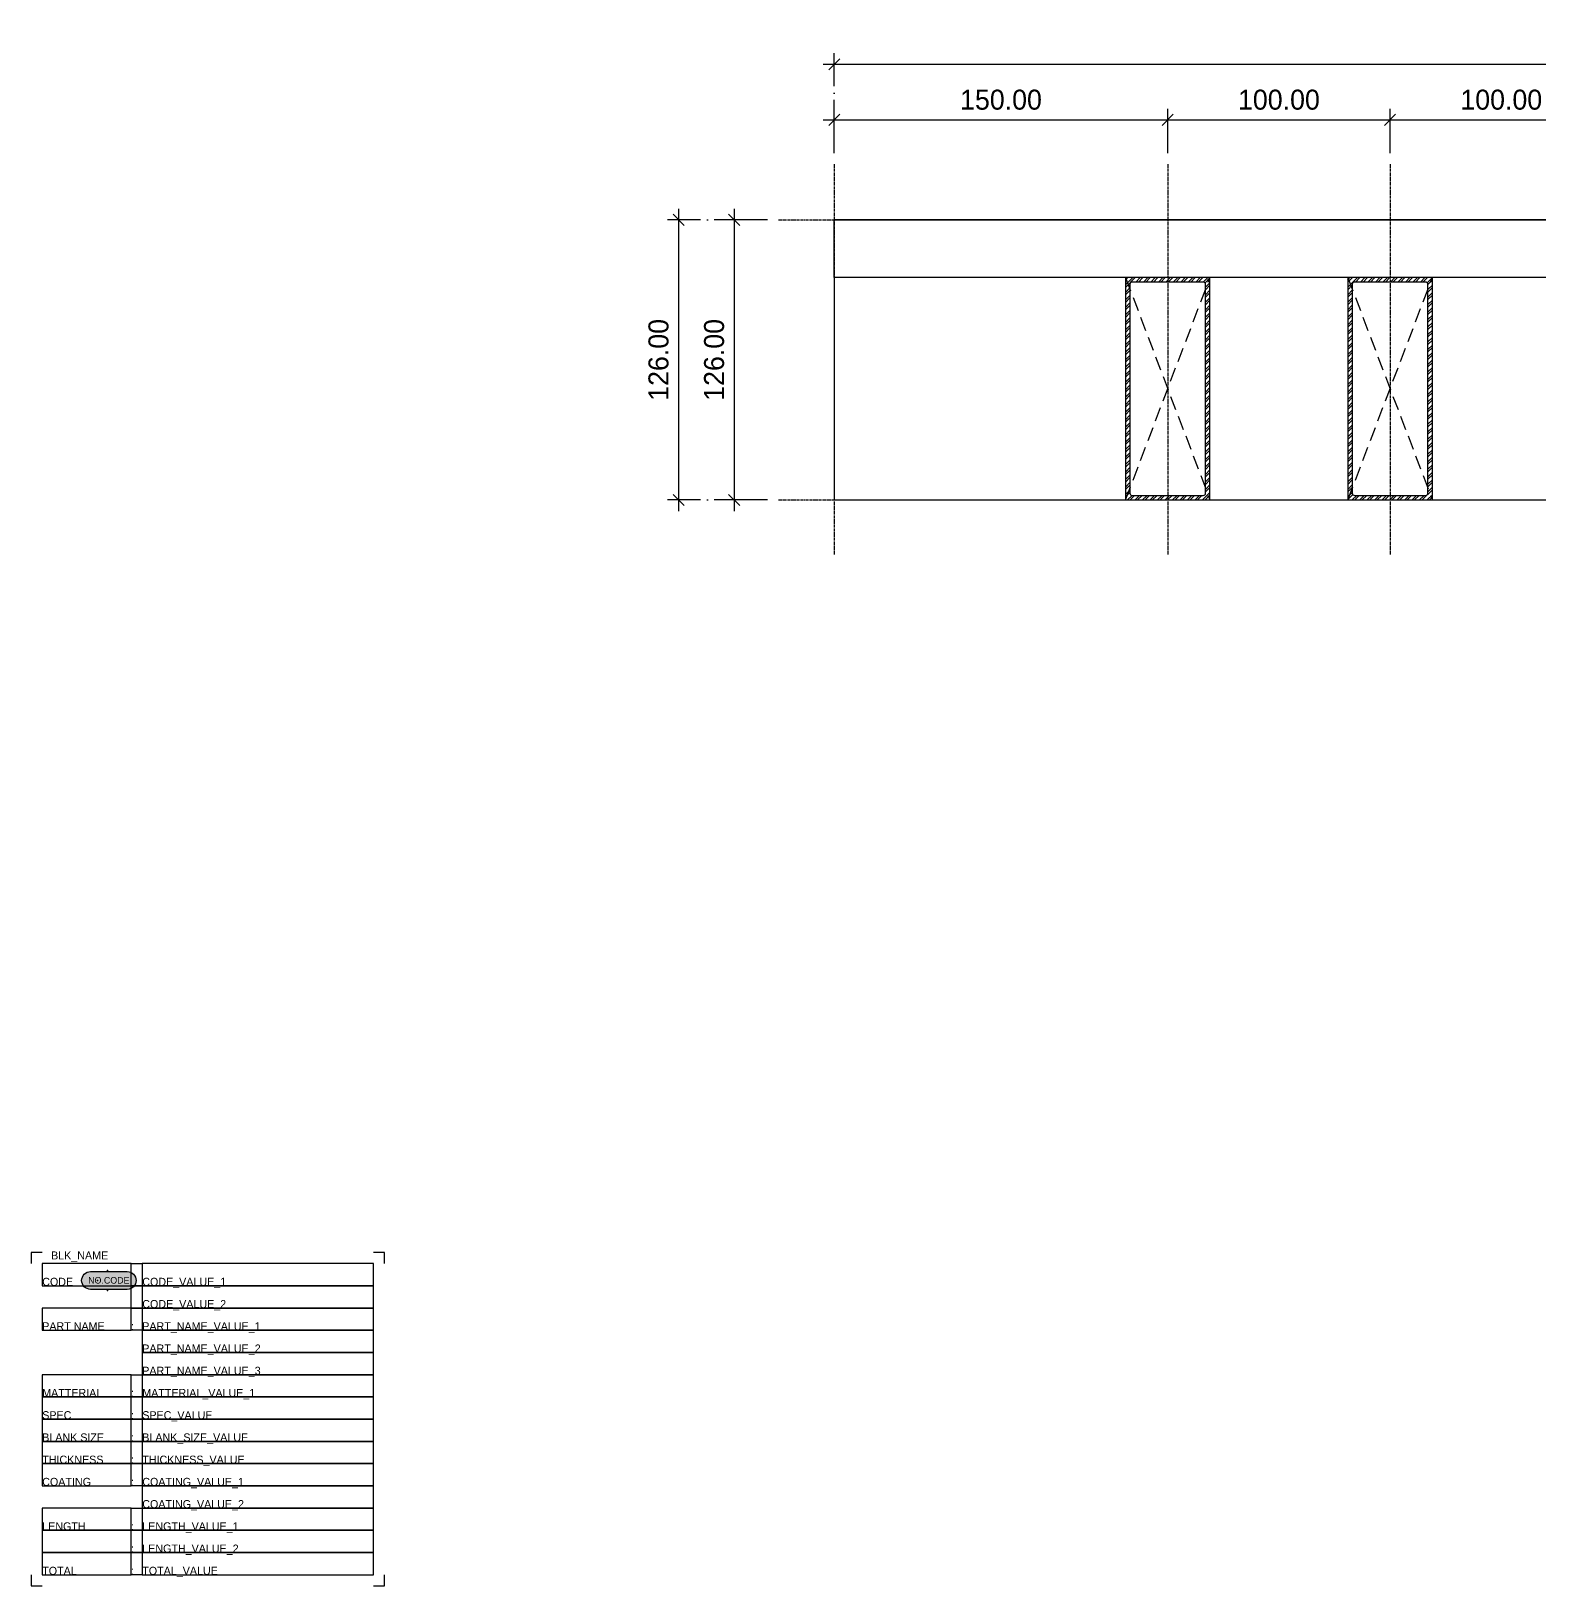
# Model space of a CAD drawing. Header units: millimetres. Extents: x -244126 to 368105, y -173968 to 259060.
# Drawn here: x 6794 to 7473, y 18162 to 18862 of the extents above; entities that cross this region are included whole.
import ezdxf
from ezdxf.enums import TextEntityAlignment as Align

# ---------------------------------------------------------------- set-up
doc = ezdxf.new("R2010")
doc.units = ezdxf.units.MM
doc.header["$MEASUREMENT"] = 0
for name, pattern in [('ACAD_ISO04W100', [30, 24, -3, 0, -3]), ('BORDER2', [22.225, 6.35, -3.175, 6.35, -3.175, 0, -3.175]), ('CENTER', [2, 1.25, -0.25, 0.25, -0.25]), ('HIDDEN', [9.525, 6.35, -3.175])]:
    doc.linetypes.add(name, pattern=pattern)
for name, color, linetype in [('000 - D I M', 6, 'Continuous'), ('000 - GRID', 8, 'CENTER'), ('000 - H A T C H', 8, 'Continuous'), ('000 - H I D D E N', 7, 'Continuous'), ('000 - SYMBOL CON', 1, 'Continuous'), ('000 - T E X T', 4, 'Continuous'), ('000 - WIPEOUT', 250, 'Continuous'), ('001 - ASCESSORIES', 1, 'Continuous'), ('002 - STRUCTURAL STEEL', 4, 'Continuous'), ('A04_TUBE SERIES', 7, 'Continuous')]:
    doc.layers.add(name, color=color, linetype=linetype)
doc.styles.add('CORDIA', font='cordia.shx')
doc.styles.add('MtXpl_BrowalliaUPC', font='BrowalliaUPC.ttf')
doc.styles.add('TA', font='Cordia New.ttf', dxfattribs={"height": 4.5})
doc.dimstyles.new('DIM E-E', dxfattribs={"dimscale": 2, "dimtxt": 0.18, "dimasz": 0.1, "dimexe": 0.1, "dimexo": 0.1, "dimgap": 0.09, "dimtad": 1, "dimtoh": 1, "dimzin": 0, "dimdsep": 46, "dimtxsty": 'CORDIA', "dimblk": 'OBLIQUE', "dimcen": 0.1, "dimdle": 0.1, "dimclrd": 40, "dimclre": 140, "dimclrt": 3, "dimadec": 0, "dimazin": 0, "dimtfac": 1, "dimtix": 1, "dimtmove": 2, "dimatfit": 3, "dimfxl": 1, "dimtolj": 1, "dimtzin": 0, "dimarcsym": 0})
pattern_1 = [(45, (7e-15, 87.5), (-1.6838, 1.6838), []), (45, (1.1225, 87.5), (-1.6838, 1.6838), [])]

# ---------------------------------------------------------------- blocks, each defined once
blk = doc.blocks.new('*U751')
at = {"color": 3}
blk.add_point((0, -126), dxfattribs=at)
at = {"layer": '000 - GRID', "color": 0, "linetype": 'ByBlock'}
blk.add_line((0, 25), (0, -151), dxfattribs=at)
at = {"layer": '000 - GRID', "color": 0}
blk.add_point((0, 0), dxfattribs=at)
at = {"style": 'TA', "flags": 1}
blk.add_attdef('LOCATION', (6, 6), '', height=4.5, dxfattribs=at)
blk = doc.blocks.new('*U577')
at = {"color": 3}
blk.add_point((0, -500), dxfattribs=at)
at = {"layer": '000 - GRID', "color": 0, "linetype": 'ByBlock'}
blk.add_line((0, 25), (0, -525), dxfattribs=at)
at = {"layer": '000 - GRID', "color": 0}
blk.add_point((0, 0), dxfattribs=at)
at = {"style": 'TA', "flags": 1}
blk.add_attdef('LOCATION', (6, 6), '', height=4.5, dxfattribs=at)
blk = doc.blocks.new('*U760')
at = {"color": 0}
blk.add_wipeout([(-250, 13), (250, 13), (250, -13), (-250, -13)], dxfattribs=at).dxf.layer = '000 - WIPEOUT'
at = {"layer": '002 - STRUCTURAL STEEL', "color": 0, "linetype": 'ByBlock'}
blk.add_lwpolyline([(-250, 13), (250, 13), (250, -13), (-250, -13)], close=True, dxfattribs=at)
blk = doc.blocks.new('*U764')
at = {"color": 250}
blk.add_wipeout([(19, 0), (19, 100), (-19, 100), (-19, 0)], dxfattribs=at).dxf.layer = '000 - WIPEOUT'
at = {"layer": '000 - H I D D E N', "color": 8, "linetype": 'HIDDEN'}
for p, q in [((19, 0), (-19, 100)), ((19, 100), (-19, 0))]:
    blk.add_line(p, q, dxfattribs=at)
at = {"layer": '002 - STRUCTURAL STEEL', "color": 0}
blk.add_lwpolyline([(19, 0), (19, 100), (-19, 100), (-19, 0)], close=True, dxfattribs=at)
blk.add_lwpolyline([(17, 3), (17, 97, 0.414214), (16, 98), (-16, 98, 0.414214), (-17, 97), (-17, 3, 0.414214), (-16, 2), (16, 2, 0.414214)], format="xyb", close=True, dxfattribs=at)
at = {"layer": 'Defpoints', "color": 250}
blk.add_lwpolyline([(19, 0), (19, 100), (-19, 100), (-19, 0)], close=True, dxfattribs=at)
at = {"color": 250}
blk.add_wipeout([(19, 0), (19, 100), (-19, 100), (-19, 0)], dxfattribs=at).dxf.layer = '000 - WIPEOUT'
at = {"layer": '000 - H A T C H'}
h = blk.add_hatch(dxfattribs=at)
h.set_pattern_fill('ANSI32', color=256, scale=0.25)
h.set_pattern_definition(pattern_1)
h.paths.add_polyline_path([(19, 0), (19, 100), (-19, 100), (-19, 0)])
edge = h.paths.add_edge_path(flags=16)
edge.add_line((17, 3), (17, 97))
edge.add_arc((16, 97), 1, 0, 90)
edge.add_line((16, 98), (-16, 98))
edge.add_arc((-16, 97), 1, 90, 180)
edge.add_line((-17, 97), (-17, 3))
edge.add_arc((-16, 3), 1, 180, 270)
edge.add_line((-16, 2), (16, 2))
edge.add_arc((16, 3), 1, 270, 360)
at = {"layer": '000 - H I D D E N', "color": 8, "linetype": 'HIDDEN'}
for p, q in [((19, 0), (-19, 100)), ((19, 100), (-19, 0))]:
    blk.add_line(p, q, dxfattribs=at)
at = {"layer": '002 - STRUCTURAL STEEL', "color": 0}
blk.add_lwpolyline([(19, 0), (19, 100), (-19, 100), (-19, 0)], close=True, dxfattribs=at)
blk.add_lwpolyline([(17, 3), (17, 97, 0.414214), (16, 98), (-16, 98, 0.414214), (-17, 97), (-17, 3, 0.414214), (-16, 2), (16, 2, 0.414214)], format="xyb", close=True, dxfattribs=at)
at = {"layer": 'Defpoints', "color": 250}
blk.add_lwpolyline([(19, 0), (19, 100), (-19, 100), (-19, 0)], close=True, dxfattribs=at)
blk = doc.blocks.new('*U765')
at = {"color": 250}
blk.add_wipeout([(19, 0), (19, 100), (-19, 100), (-19, 0)], dxfattribs=at).dxf.layer = '000 - WIPEOUT'
at = {"layer": '000 - H I D D E N', "color": 8, "linetype": 'HIDDEN'}
for p, q in [((19, 0), (-19, 100)), ((19, 100), (-19, 0))]:
    blk.add_line(p, q, dxfattribs=at)
at = {"layer": '002 - STRUCTURAL STEEL', "color": 0}
blk.add_lwpolyline([(19, 0), (19, 100), (-19, 100), (-19, 0)], close=True, dxfattribs=at)
blk.add_lwpolyline([(17, 3), (17, 97, 0.414214), (16, 98), (-16, 98, 0.414214), (-17, 97), (-17, 3, 0.414214), (-16, 2), (16, 2, 0.414214)], format="xyb", close=True, dxfattribs=at)
at = {"layer": 'Defpoints', "color": 250}
blk.add_lwpolyline([(19, 0), (19, 100), (-19, 100), (-19, 0)], close=True, dxfattribs=at)
at = {"color": 250}
blk.add_wipeout([(19, 0), (19, 100), (-19, 100), (-19, 0)], dxfattribs=at).dxf.layer = '000 - WIPEOUT'
at = {"layer": '000 - H A T C H'}
h = blk.add_hatch(dxfattribs=at)
h.set_pattern_fill('ANSI32', color=256, scale=0.25)
h.set_pattern_definition(pattern_1)
h.paths.add_polyline_path([(19, 0), (19, 100), (-19, 100), (-19, 0)])
edge = h.paths.add_edge_path(flags=16)
edge.add_line((17, 3), (17, 97))
edge.add_arc((16, 97), 1, 0, 90)
edge.add_line((16, 98), (-16, 98))
edge.add_arc((-16, 97), 1, 90, 180)
edge.add_line((-17, 97), (-17, 3))
edge.add_arc((-16, 3), 1, 180, 270)
edge.add_line((-16, 2), (16, 2))
edge.add_arc((16, 3), 1, 270, 360)
at = {"layer": '000 - H I D D E N', "color": 8, "linetype": 'HIDDEN'}
for p, q in [((19, 0), (-19, 100)), ((19, 100), (-19, 0))]:
    blk.add_line(p, q, dxfattribs=at)
at = {"layer": '002 - STRUCTURAL STEEL', "color": 0}
blk.add_lwpolyline([(19, 0), (19, 100), (-19, 100), (-19, 0)], close=True, dxfattribs=at)
blk.add_lwpolyline([(17, 3), (17, 97, 0.414214), (16, 98), (-16, 98, 0.414214), (-17, 97), (-17, 3, 0.414214), (-16, 2), (16, 2, 0.414214)], format="xyb", close=True, dxfattribs=at)
at = {"layer": 'Defpoints', "color": 250}
blk.add_lwpolyline([(19, 0), (19, 100), (-19, 100), (-19, 0)], close=True, dxfattribs=at)
blk = doc.blocks.new('_Oblique')
at = {"color": 0, "linetype": 'ByBlock', "lineweight": -2}
blk.add_line((-0.5, -0.5), (0.5, 0.5), dxfattribs=at)
blk = doc.blocks.new('*D2269')
at = {"layer": '000 - D I M', "color": 140, "linetype": 'ACAD_ISO04W100', "lineweight": -2, "transparency": 16777216}
for p, q in [((7155.3, 18806.72), (7155.3, 18826.72)), ((7305.3, 18806.72), (7305.3, 18826.72))]:
    blk.add_line(p, q, dxfattribs=at)
at = {"layer": '000 - D I M', "color": 40, "lineweight": -2, "transparency": 16777216}
blk.add_line((7150.3, 18821.72), (7310.3, 18821.72), dxfattribs=at)
at = {"layer": 'Defpoints', "color": 0, "transparency": 16777216}
for p in [(7305.3, 18821.72), (7155.3, 18801.72), (7305.3, 18801.72)]:
    blk.add_point(p, dxfattribs=at)
at = {"layer": '000 - D I M', "color": 40, "lineweight": -2, "transparency": 16777216, "xscale": 5, "yscale": 5, "zscale": 5, "rotation": 180}
blk.add_blockref('_Oblique', (7155.3, 18821.72), dxfattribs=at)
at = {"layer": '000 - D I M', "color": 40, "lineweight": -2, "transparency": 16777216, "xscale": 5, "yscale": 5, "zscale": 5}
blk.add_blockref('_Oblique', (7305.3, 18821.72), dxfattribs=at)
at = {"layer": '000 - D I M', "color": 3, "transparency": 16777216, "insert": (7230.3, 18830.72), "char_height": 9, "attachment_point": 5, "style": 'CORDIA'}
blk.add_mtext('\\A1;150.00', dxfattribs=at)
blk = doc.blocks.new('*D2270')
at = {"layer": '000 - D I M', "color": 140, "linetype": 'ACAD_ISO04W100', "lineweight": -2, "transparency": 16777216}
for p, q in [((7305.3, 18806.72), (7305.3, 18826.72)), ((7405.3, 18806.72), (7405.3, 18826.72))]:
    blk.add_line(p, q, dxfattribs=at)
at = {"layer": '000 - D I M', "color": 40, "lineweight": -2, "transparency": 16777216}
blk.add_line((7300.3, 18821.72), (7410.3, 18821.72), dxfattribs=at)
at = {"layer": 'Defpoints', "color": 0, "transparency": 16777216}
for p in [(7405.3, 18821.72), (7305.3, 18801.72), (7405.3, 18801.72)]:
    blk.add_point(p, dxfattribs=at)
at = {"layer": '000 - D I M', "color": 40, "lineweight": -2, "transparency": 16777216, "xscale": 5, "yscale": 5, "zscale": 5, "rotation": 180}
blk.add_blockref('_Oblique', (7305.3, 18821.72), dxfattribs=at)
at = {"layer": '000 - D I M', "color": 40, "lineweight": -2, "transparency": 16777216, "xscale": 5, "yscale": 5, "zscale": 5}
blk.add_blockref('_Oblique', (7405.3, 18821.72), dxfattribs=at)
at = {"layer": '000 - D I M', "color": 3, "transparency": 16777216, "insert": (7355.3, 18830.72), "char_height": 9, "attachment_point": 5, "style": 'CORDIA'}
blk.add_mtext('\\A1;100.00', dxfattribs=at)
blk = doc.blocks.new('*D2271')
at = {"layer": '000 - D I M', "color": 140, "linetype": 'ACAD_ISO04W100', "lineweight": -2, "transparency": 16777216}
for p, q in [((7405.3, 18806.72), (7405.3, 18826.72)), ((7505.3, 18806.72), (7505.3, 18826.72))]:
    blk.add_line(p, q, dxfattribs=at)
at = {"layer": '000 - D I M', "color": 40, "lineweight": -2, "transparency": 16777216}
blk.add_line((7400.3, 18821.72), (7510.3, 18821.72), dxfattribs=at)
at = {"layer": 'Defpoints', "color": 0, "transparency": 16777216}
for p in [(7505.3, 18821.72), (7405.3, 18801.72), (7505.3, 18801.72)]:
    blk.add_point(p, dxfattribs=at)
at = {"layer": '000 - D I M', "color": 40, "lineweight": -2, "transparency": 16777216, "xscale": 5, "yscale": 5, "zscale": 5, "rotation": 180}
blk.add_blockref('_Oblique', (7405.3, 18821.72), dxfattribs=at)
at = {"layer": '000 - D I M', "color": 40, "lineweight": -2, "transparency": 16777216, "xscale": 5, "yscale": 5, "zscale": 5}
blk.add_blockref('_Oblique', (7505.3, 18821.72), dxfattribs=at)
at = {"layer": '000 - D I M', "color": 3, "transparency": 16777216, "insert": (7455.3, 18830.72), "char_height": 9, "attachment_point": 5, "style": 'CORDIA'}
blk.add_mtext('\\A1;100.00', dxfattribs=at)
blk = doc.blocks.new('*D2273')
at = {"layer": '000 - D I M', "color": 40, "lineweight": -2, "transparency": 16777216}
blk.add_line((7110.3, 18781.72), (7110.3, 18645.72), dxfattribs=at)
at = {"layer": '000 - D I M', "color": 140, "linetype": 'ACAD_ISO04W100', "lineweight": -2, "transparency": 16777216}
for p, q in [((7125.3, 18776.72), (7105.3, 18776.72)), ((7125.3, 18650.72), (7105.3, 18650.72))]:
    blk.add_line(p, q, dxfattribs=at)
at = {"layer": 'Defpoints', "color": 0, "transparency": 16777216}
for p in [(7130.3, 18776.72), (7110.3, 18650.72), (7130.3, 18650.72)]:
    blk.add_point(p, dxfattribs=at)
at = {"layer": '000 - D I M', "color": 40, "lineweight": -2, "transparency": 16777216, "xscale": 5, "yscale": 5, "zscale": 5}
for p, rotation in [((7110.3, 18776.72), 90), ((7110.3, 18650.72), 270)]:
    blk.add_blockref('_Oblique', p, dxfattribs=dict(at, rotation=rotation))
at = {"layer": '000 - D I M', "color": 3, "transparency": 16777216, "insert": (7101.3, 18713.72), "char_height": 9, "attachment_point": 5, "rotation": 90, "style": 'CORDIA'}
blk.add_mtext('\\A1;126.00', dxfattribs=at)
blk = doc.blocks.new('*D2274')
at = {"layer": '000 - D I M', "color": 140, "linetype": 'ACAD_ISO04W100', "lineweight": -2, "transparency": 16777216}
for p, q in [((7155.3, 18806.72), (7155.3, 18851.72)), ((7655.3, 18806.72), (7655.3, 18851.72))]:
    blk.add_line(p, q, dxfattribs=at)
at = {"layer": '000 - D I M', "color": 40, "lineweight": -2, "transparency": 16777216}
blk.add_line((7150.3, 18846.72), (7660.3, 18846.72), dxfattribs=at)
at = {"layer": 'Defpoints', "color": 0, "transparency": 16777216}
for p in [(7655.3, 18846.72), (7155.3, 18801.72), (7655.3, 18801.72)]:
    blk.add_point(p, dxfattribs=at)
at = {"layer": '000 - D I M', "color": 40, "lineweight": -2, "transparency": 16777216, "xscale": 5, "yscale": 5, "zscale": 5, "rotation": 180}
blk.add_blockref('_Oblique', (7155.3, 18846.72), dxfattribs=at)
at = {"layer": '000 - D I M', "color": 40, "lineweight": -2, "transparency": 16777216, "xscale": 5, "yscale": 5, "zscale": 5}
blk.add_blockref('_Oblique', (7655.3, 18846.72), dxfattribs=at)
at = {"layer": '000 - D I M', "color": 3, "transparency": 16777216, "insert": (7505.3, 18855.72), "char_height": 9, "attachment_point": 5, "style": 'CORDIA'}
blk.add_mtext('\\A1;500.00', dxfattribs=at)
blk = doc.blocks.new('*D2275')
at = {"layer": '000 - D I M', "color": 40, "lineweight": -2, "transparency": 16777216}
blk.add_line((7085.3, 18781.72), (7085.3, 18645.72), dxfattribs=at)
at = {"layer": '000 - D I M', "color": 140, "linetype": 'ACAD_ISO04W100', "lineweight": -2, "transparency": 16777216}
for p, q in [((7125.3, 18776.72), (7080.3, 18776.72)), ((7125.3, 18650.72), (7080.3, 18650.72))]:
    blk.add_line(p, q, dxfattribs=at)
at = {"layer": 'Defpoints', "color": 0, "transparency": 16777216}
for p in [(7130.3, 18776.72), (7085.3, 18650.72), (7130.3, 18650.72)]:
    blk.add_point(p, dxfattribs=at)
at = {"layer": '000 - D I M', "color": 40, "lineweight": -2, "transparency": 16777216, "xscale": 5, "yscale": 5, "zscale": 5}
for p, rotation in [((7085.3, 18776.72), 90), ((7085.3, 18650.72), 270)]:
    blk.add_blockref('_Oblique', p, dxfattribs=dict(at, rotation=rotation))
at = {"layer": '000 - D I M', "color": 3, "transparency": 16777216, "insert": (7076.3, 18713.72), "char_height": 9, "attachment_point": 5, "rotation": 90, "style": 'CORDIA'}
blk.add_mtext('\\A1;126.00', dxfattribs=at)
blk = doc.blocks.new('A$C829836ee')
for p in [(0, 3), (0, -3)]:
    blk.add_point(p)

msp = doc.modelspace()

# ---------------------------------------------------------------- hatches: boundary and pattern name
at = {"layer": '000 - H A T C H'}
h = msp.add_hatch(color=250, dxfattribs=at)
h.dxf.hatch_style = 1
edge = h.paths.add_edge_path()
edge.add_arc((6820.8256, 18299.58726), 3.99999, 90, 270, ccw=False)
edge.add_line((6820.8256, 18303.58726), (6837.33492, 18303.58726))
edge.add_arc((6837.33492, 18299.58726), 3.99999, -90, 90, ccw=False)
edge.add_line((6837.33492, 18295.58727), (6820.8256, 18295.58727))

# ---------------------------------------------------------------- linework, layer by layer
at = {"layer": '000 - SYMBOL CON', "color": 2}
msp.add_lwpolyline([(6820.8256, 18295.58727, -1), (6820.8256, 18303.58726), (6837.33492, 18303.58726, -1), (6837.33492, 18295.58727)], format="xyb", close=True, dxfattribs=at)
at = {"layer": 'A04_TUBE SERIES', "color": 3}
msp.add_lwpolyline([(7155.30317, 18650.72248), (7655.30317, 18650.72248), (7655.30317, 18776.72248), (7155.30317, 18776.72248)], close=True, dxfattribs=at)
msp.add_point((6823.9146, 18299.58726), dxfattribs=at)
at = {"layer": 'Defpoints', "color": 250}
for points in [[(6799.08771, 18312.18343), (6794.08771, 18312.18343), (6794.08771, 18307.18343)], [(6953.08771, 18307.18343), (6953.08771, 18312.18343), (6948.08771, 18312.18343)], [(6794.08771, 18167.18343), (6794.08771, 18162.18343), (6799.08771, 18162.18343)], [(6948.08771, 18162.18343), (6953.08771, 18162.18343), (6953.08771, 18167.18343)]]:
    msp.add_lwpolyline(points, dxfattribs=at)
for points in [[(6799.08771, 18297.18343), (6839.08771, 18297.18343), (6839.08771, 18307.18343), (6799.08771, 18307.18343)], [(6839.08771, 18307.18343), (6844.08771, 18307.18343), (6844.08771, 18297.18343), (6839.08771, 18297.18343)], [(6844.08771, 18297.18343), (6948.08771, 18297.18343), (6948.08771, 18307.18343), (6844.08771, 18307.18343)], [(6839.08771, 18297.18343), (6844.08771, 18297.18343), (6844.08771, 18287.18343), (6839.08771, 18287.18343)], [(6844.08771, 18287.18343), (6948.08771, 18287.18343), (6948.08771, 18297.18343), (6844.08771, 18297.18343)], [(6799.08771, 18277.18343), (6839.08771, 18277.18343), (6839.08771, 18287.18343), (6799.08771, 18287.18343)], [(6839.08771, 18287.18343), (6844.08771, 18287.18343), (6844.08771, 18277.18343), (6839.08771, 18277.18343)], [(6844.08771, 18277.18343), (6948.08771, 18277.18343), (6948.08771, 18287.18343), (6844.08771, 18287.18343)], [(6844.08771, 18267.18343), (6948.08771, 18267.18343), (6948.08771, 18277.18343), (6844.08771, 18277.18343)], [(6844.08771, 18257.18343), (6948.08771, 18257.18343), (6948.08771, 18267.18343), (6844.08771, 18267.18343)], [(6799.08771, 18247.18343), (6839.08771, 18247.18343), (6839.08771, 18257.18343), (6799.08771, 18257.18343)], [(6839.08771, 18257.18343), (6844.08771, 18257.18343), (6844.08771, 18247.18343), (6839.08771, 18247.18343)], [(6844.08771, 18247.18343), (6948.08771, 18247.18343), (6948.08771, 18257.18343), (6844.08771, 18257.18343)], [(6799.08771, 18237.18343), (6839.08771, 18237.18343), (6839.08771, 18247.18343), (6799.08771, 18247.18343)], [(6839.08771, 18247.18343), (6844.08771, 18247.18343), (6844.08771, 18237.18343), (6839.08771, 18237.18343)], [(6844.08771, 18237.18343), (6948.08771, 18237.18343), (6948.08771, 18247.18343), (6844.08771, 18247.18343)], [(6799.08771, 18227.18343), (6839.08771, 18227.18343), (6839.08771, 18237.18343), (6799.08771, 18237.18343)], [(6839.08771, 18237.18343), (6844.08771, 18237.18343), (6844.08771, 18227.18343), (6839.08771, 18227.18343)], [(6844.08771, 18227.18343), (6948.08771, 18227.18343), (6948.08771, 18237.18343), (6844.08771, 18237.18343)], [(6799.08771, 18217.18343), (6839.08771, 18217.18343), (6839.08771, 18227.18343), (6799.08771, 18227.18343)], [(6839.08771, 18227.18343), (6844.08771, 18227.18343), (6844.08771, 18217.18343), (6839.08771, 18217.18343)], [(6844.08771, 18217.18343), (6948.08771, 18217.18343), (6948.08771, 18227.18343), (6844.08771, 18227.18343)], [(6799.08771, 18207.18343), (6839.08771, 18207.18343), (6839.08771, 18217.18343), (6799.08771, 18217.18343)], [(6839.08771, 18217.18343), (6844.08771, 18217.18343), (6844.08771, 18207.18343), (6839.08771, 18207.18343)], [(6844.08771, 18207.18343), (6948.08771, 18207.18343), (6948.08771, 18217.18343), (6844.08771, 18217.18343)], [(6844.08771, 18197.18343), (6948.08771, 18197.18343), (6948.08771, 18207.18343), (6844.08771, 18207.18343)], [(6799.08771, 18187.18343), (6839.08771, 18187.18343), (6839.08771, 18197.18343), (6799.08771, 18197.18343)], [(6839.08771, 18197.18343), (6844.08771, 18197.18343), (6844.08771, 18187.18343), (6839.08771, 18187.18343)], [(6844.08771, 18187.18343), (6948.08771, 18187.18343), (6948.08771, 18197.18343), (6844.08771, 18197.18343)], [(6799.08771, 18177.18343), (6839.08771, 18177.18343), (6839.08771, 18187.18343), (6799.08771, 18187.18343)], [(6839.08771, 18187.18343), (6844.08771, 18187.18343), (6844.08771, 18177.18343), (6839.08771, 18177.18343)], [(6844.08771, 18177.18343), (6948.08771, 18177.18343), (6948.08771, 18187.18343), (6844.08771, 18187.18343)], [(6799.08771, 18167.18343), (6839.08771, 18167.18343), (6839.08771, 18177.18343), (6799.08771, 18177.18343)], [(6839.08771, 18177.18343), (6844.08771, 18177.18343), (6844.08771, 18167.18343), (6839.08771, 18167.18343)], [(6844.08771, 18167.18343), (6948.08771, 18167.18343), (6948.08771, 18177.18343), (6844.08771, 18177.18343)]]:
    msp.add_lwpolyline(points, close=True, dxfattribs=at)

# ---------------------------------------------------------------- block references
at = {"xscale": 1.490927318985757, "yscale": 1.490927318985757, "zscale": 1.490927318985757}
msp.add_blockref('A$C829836ee', (6828.5082, 18299.58726), dxfattribs=at)

# ---------------------------------------------------------------- texts
at = {"layer": '000 - T E X T', "linetype": 'BORDER2', "style": 'TA'}
for s, p in [('CODE', (6799.08771, 18297.18343)), ('PART NAME', (6799.08771, 18277.18343)), (':', (6839.08771, 18277.18343)), ('MATTERIAL', (6799.08771, 18247.18343)), (':', (6839.08771, 18247.18343)), ('SPEC', (6799.08771, 18237.18343)), (':', (6839.08771, 18237.18343)), ('BLANK SIZE', (6799.08771, 18227.18343)), (':', (6839.08771, 18227.18343)), ('THICKNESS', (6799.08771, 18217.18343)), (':', (6839.08771, 18217.18343)), ('COATING', (6799.08771, 18207.18343)), (':', (6839.08771, 18207.18343)), ('LENGTH', (6799.08771, 18187.18343)), (':', (6839.08771, 18187.18343)), (':', (6839.08771, 18177.18343)), ('TOTAL', (6799.08771, 18167.18343)), (':', (6839.08771, 18167.18343))]:
    msp.add_text(s, height=3.6, dxfattribs=at).set_placement(p)
at = {"layer": '000 - T E X T', "style": 'TA', "flags": 1}
msp.add_attdef('BLK_NAME', (6803.07433, 18309.04302), '', height=3.6, dxfattribs=at)
at = {"layer": '000 - T E X T', "style": 'MtXpl_BrowalliaUPC'}
msp.add_attdef('NO.CODE', text='NO.', height=2.981855, dxfattribs=at).set_placement((6829.04261, 18299.65896), align=Align.MIDDLE_CENTER)
at = {"layer": '000 - T E X T', "style": 'TA'}
for tag, p in [('CODE_VALUE_1', (6844.08771, 18297.18343)), ('CODE_VALUE_2', (6844.08771, 18287.18343)), ('PART_NAME_VALUE_1', (6844.08771, 18277.18343)), ('PART_NAME_VALUE_2', (6844.08771, 18267.18343)), ('PART_NAME_VALUE_3', (6844.08771, 18257.18343)), ('MATTERIAL_VALUE_1', (6844.08771, 18247.18343)), ('SPEC_VALUE', (6844.08771, 18237.18343)), ('BLANK_SIZE_VALUE', (6844.08771, 18227.18343)), ('THICKNESS_VALUE', (6844.08771, 18217.18343)), ('COATING_VALUE_1', (6844.08771, 18207.18343)), ('COATING_VALUE_2', (6844.08771, 18197.18343)), ('LENGTH_VALUE_1', (6844.08771, 18187.18343)), ('LENGTH_VALUE_2', (6844.08771, 18177.18343)), ('TOTAL_VALUE', (6844.08771, 18167.18343))]:
    msp.add_attdef(tag, p, '', height=3.6, dxfattribs=at)

# ---------------------------------------------------------------- dimensions: what is measured, and where the dimension line sits
at = {"layer": '000 - D I M', "color": 3}
dim = msp.add_linear_dim(base=(7655.30317, 18846.72248), p1=(7155.30317, 18801.72248), p2=(7655.30317, 18801.72248), dimstyle='DIM E-E', override={"dimscale": 50}, dxfattribs=at)
dim.commit()
dim.dimension.update_dxf_attribs({"geometry": '*D2274', "text_midpoint": (7505.30317, 18855.72248), "dimtype": 160})
for base, p1, p2, picture, middle in [((7305.30317, 18821.72248), (7155.30317, 18801.72248), (7305.30317, 18801.72248), '*D2269', (7230.30317, 18830.72248)), ((7405.30317, 18821.72248), (7305.30317, 18801.72248), (7405.30317, 18801.72248), '*D2270', (7355.30317, 18830.72248)), ((7505.30317, 18821.72248), (7405.30317, 18801.72248), (7505.30317, 18801.72248), '*D2271', (7455.30317, 18830.72248))]:
    dim = msp.add_linear_dim(base=base, p1=p1, p2=p2, dimstyle='DIM E-E', override={"dimscale": 50}, dxfattribs=at)
    dim.commit()
    dim.dimension.update_dxf_attribs({"geometry": picture, "text_midpoint": middle})
for base, picture, middle in [((7085.30317, 18650.72248), '*D2275', (7076.30317, 18713.72248)), ((7110.30317, 18650.72248), '*D2273', (7101.30317, 18713.72248))]:
    dim = msp.add_linear_dim(base=base, p1=(7130.30317, 18776.72248), p2=(7130.30317, 18650.72248), angle=90, dimstyle='DIM E-E', override={"dimscale": 50}, dxfattribs=at)
    dim.commit()
    dim.dimension.update_dxf_attribs({"geometry": picture, "text_midpoint": middle})

# ---------------------------------------------------------------- next in the draw order: block references
at = {"layer": '001 - ASCESSORIES', "color": 1}
msp.add_blockref('*U760', (7405.30317, 18763.72248), dxfattribs=at)

# ---------------------------------------------------------------- next in the draw order: block references
at = {"layer": '000 - GRID'}
msp.add_blockref('*U751', (7155.30317, 18776.72248), dxfattribs=at)
at = {"layer": '000 - GRID', "rotation": 90}
msp.add_blockref('*U577', (7155.30317, 18776.72248), dxfattribs=at)
at = {"layer": 'A04_TUBE SERIES', "color": 3, "rotation": 180}
for name, p in [('*U764', (7305.30317, 18750.72248)), ('*U765', (7405.30317, 18750.72248))]:
    msp.add_blockref(name, p, dxfattribs=at)

# ---------------------------------------------------------------- next in the draw order: block references
at = {"layer": '000 - GRID'}
for p in [(7305.30317, 18776.72248), (7405.30317, 18776.72248)]:
    msp.add_blockref('*U751', p, dxfattribs=at)
at = {"layer": '000 - GRID', "rotation": 90}
msp.add_blockref('*U577', (7155.30317, 18650.72248), dxfattribs=at)

doc.saveas('drawing.dxf')
